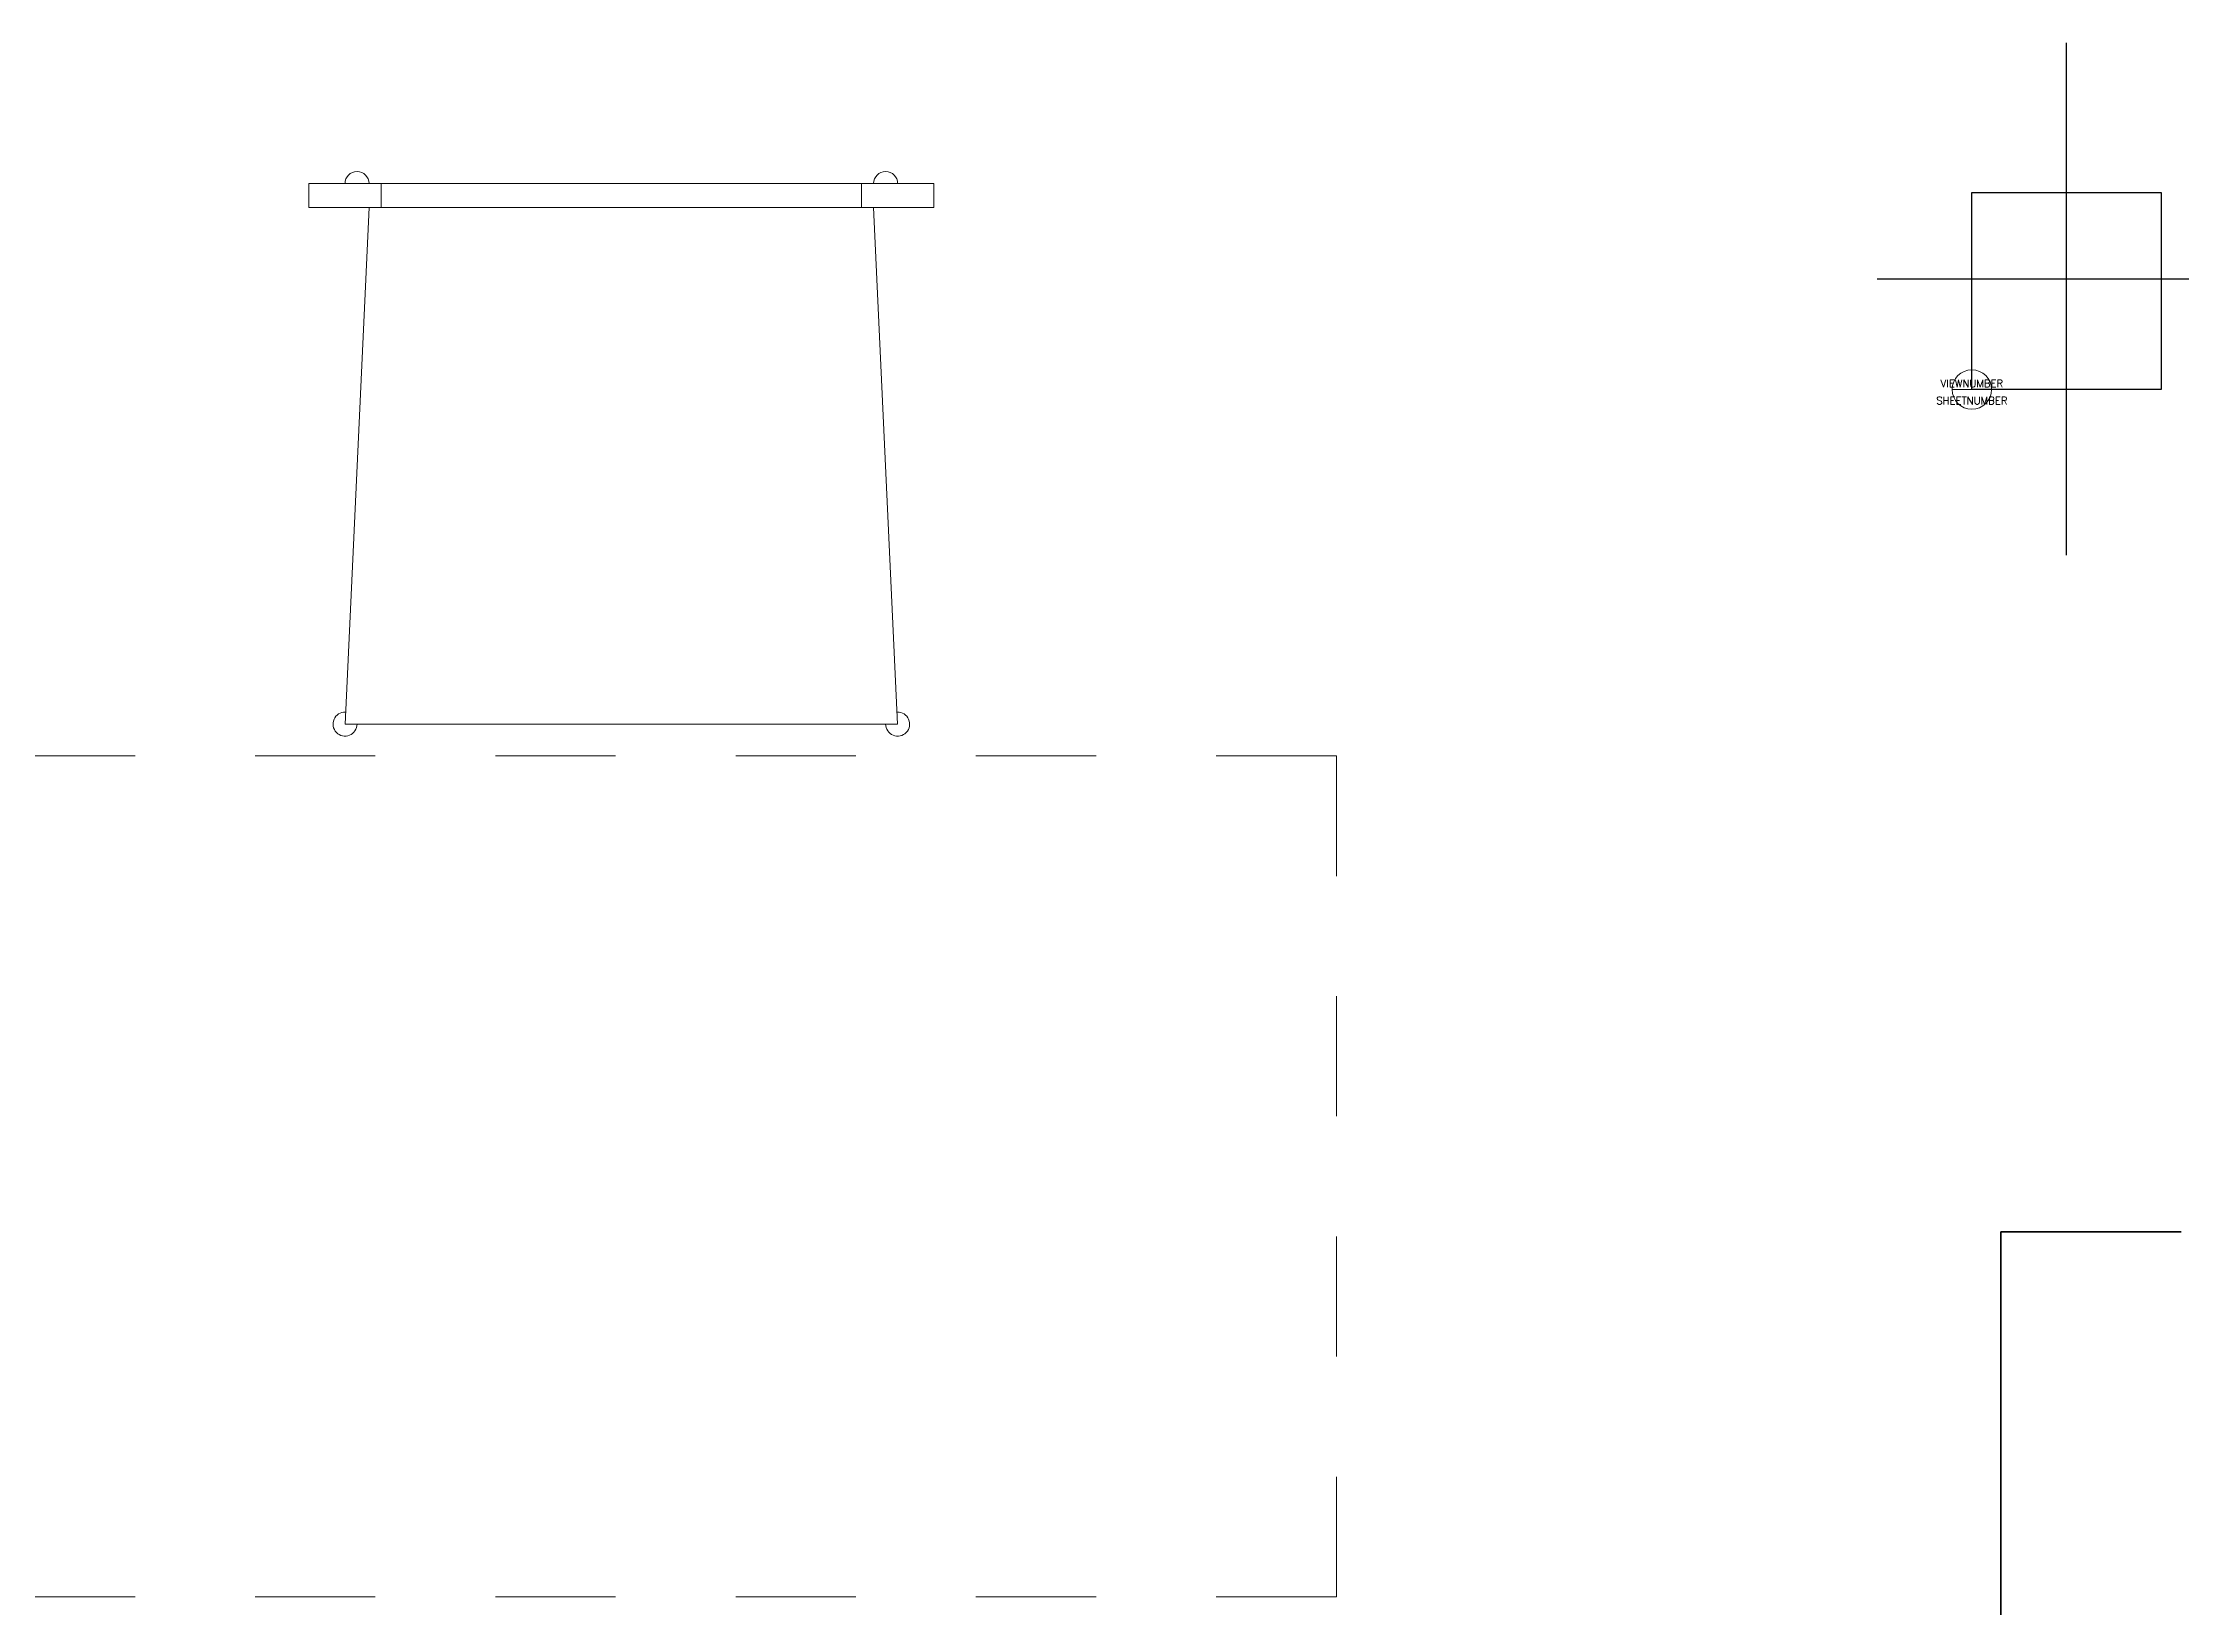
# Model space of a CAD drawing. Header units: millimetres. Extents: x 235.7 to 251.5, y 148.6 to 159.
# Drawn here: x 246.57 to 248.35, y 153.574 to 154.877 of the extents above; entities that cross this region are included whole.
import ezdxf
from ezdxf.enums import TextEntityAlignment as Align

# ---------------------------------------------------------------- set-up
doc = ezdxf.new("R2010")
doc.units = ezdxf.units.MM
doc.linetypes.add('HIDDEN', pattern=[0.375, 0.25, -0.125])
doc.layers.add('A-FURN', color=9, linetype='Continuous', lineweight=18)
doc.layers.add('A-WALL-FULL-INTR', color=7, linetype='Continuous', lineweight=35)
doc.styles.add('E-ROMANS', font='romans.shx', dxfattribs={"width": 0.8})

# ---------------------------------------------------------------- blocks, each defined once
blk = doc.blocks.new('_DetailCallout')
at = {"color": 0, "linetype": 'ByBlock', "lineweight": -2, "transparency": 16777216}
blk.add_line((8, 0), (-8, 0), dxfattribs=at)
blk.add_circle((0, 0), 8, dxfattribs=at)
at = {"color": 0, "transparency": 16777216, "style": 'E-ROMANS'}
for tag, p in [('VIEWNUMBER', (0, 1)), ('SHEETNUMBER', (0, -6))]:
    blk.add_attdef(tag, text='', height=3, dxfattribs=at).set_placement(p, align=Align.CENTER)

msp = doc.modelspace()

# ---------------------------------------------------------------- linework, layer by layer
for points in [[(248.2545, 154.4502), (248.2545, 154.752), (248.2545, 154.8767)], [(248.8192, 154.6799), (248.2545, 154.6799), (248.0969, 154.6799)]]:
    msp.add_lwpolyline(points)
msp.add_lwpolyline([(248.3333, 154.588), (248.1757, 154.588), (248.1757, 154.752), (248.3333, 154.752)], close=True)
at = {"layer": 'A-FURN'}
for p, q in [((246.7915, 154.7395), (246.7915, 154.7595)), ((246.7915, 154.7595), (247.3115, 154.7595)), ((246.8515, 154.7595), (246.8515, 154.7395)), ((247.2515, 154.7595), (247.2515, 154.7395)), ((247.3115, 154.7595), (247.3115, 154.7395)), ((246.8215, 154.7395), (246.7915, 154.7395)), ((247.2815, 154.7395), (246.8215, 154.7395)), ((246.8415, 154.7395), (246.8215, 154.3095)), ((247.2615, 154.7395), (247.2815, 154.3095)), ((247.3115, 154.7395), (247.2815, 154.7395)), ((246.8215, 154.3095), (247.2815, 154.3095))]:
    msp.add_line(p, q, dxfattribs=at)
at = {"layer": 'A-FURN', "linetype": 'HIDDEN', "ltscale": 0.001}
for p, q in [((247.6467, 154.283), (245.7467, 154.283)), ((247.6467, 153.583), (247.6467, 154.283)), ((245.7467, 153.583), (247.6467, 153.583))]:
    msp.add_line(p, q, dxfattribs=at)
at = {"layer": 'A-FURN'}
for centre, start, end in [((246.8315, 154.7595), 0, 180), ((247.2715, 154.7595), 0, 180), ((246.8215, 154.3095), 88.6678, 0), ((247.2815, 154.3095), 180, 91.3322)]:
    msp.add_arc(centre, 0.01, start, end, dxfattribs=at)
at = {"layer": 'A-WALL-FULL-INTR'}
for p, q in [((248.1999, 153.8868), (248.3499, 153.8868)), ((248.1999, 152.6868), (248.1999, 153.8868))]:
    msp.add_line(p, q, dxfattribs=at)

# ---------------------------------------------------------------- block references
at = {"layer": 'A-FURN', "xscale": 0.002049064521484382, "yscale": 0.002049064521484382, "zscale": 0.002049064521484382}
msp.add_blockref('_DetailCallout', (248.1757, 154.588), dxfattribs=at).add_auto_attribs({'VIEWNUMBER': 'VIEWNUMBER', 'SHEETNUMBER': 'SHEETNUMBER'})

doc.saveas('drawing.dxf')
